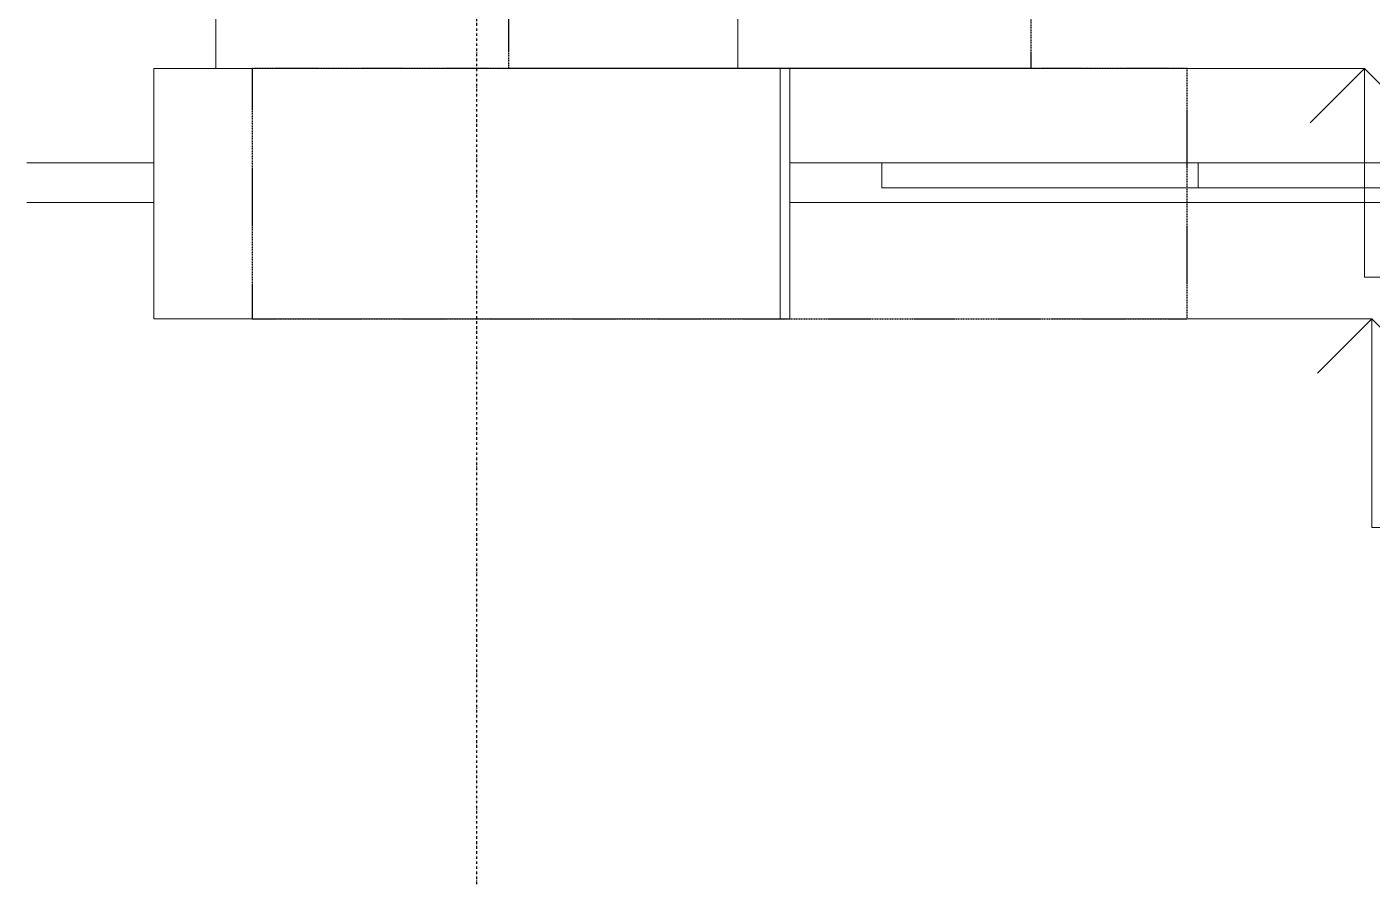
# Model space of a CAD drawing. Header units: millimetres. Extents: x 180139 to 245212, y -4005 to 9345.
# Drawn here: x 180141 to 183363, y -4005 to -1950 of the extents above; entities that cross this region are included whole.
import ezdxf

# ---------------------------------------------------------------- set-up
doc = ezdxf.new("R2010")
doc.units = ezdxf.units.MM
doc.linetypes.add('1_Čerchovaná 6_0mm', pattern=[12, 6, -3, 0, -3])
doc.linetypes.add('3_Čárkovaná 1_0mm', pattern=[2, 1, -1])
for name, color, linetype, lineweight in [('A-DETL-1', 7, '3_Čárkovaná 1_0mm', 25), ('A-FLOR', 7, 'Continuous', 9), ('G-ANNO-DIMS', 7, 'Continuous', 9), ('S-FNDN', 7, 'Continuous', 9)]:
    doc.layers.add(name, color=color, linetype=linetype, lineweight=lineweight)
doc.layers.add('S-GRID-1', color=9, linetype='1_Čerchovaná 6_0mm', lineweight=25, true_color=0x808080)

# ---------------------------------------------------------------- blocks, each defined once
blk = doc.blocks.new('Výškové kóty - Dolní-314757-A')
at = {"layer": 'G-ANNO-DIMS'}
for p, q in [((183362, -2650), (183232, -2780)), ((183362, -2650), (183492, -2780)), ((183362, -2650), (183362, -3150)), ((183362, -3150), (184062, -3150))]:
    blk.add_line(p, q, dxfattribs=at)

msp = doc.modelspace()

# ---------------------------------------------------------------- linework, layer by layer
at = {"layer": 'A-DETL-1'}
for p, q in [((181295, -2050), (181295, -1450)), ((182545, -1450), (182545, -2050)), ((182920, -2050), (180680, -2050)), ((180680, -2050), (180680, -2650)), ((182545, -2050), (181295, -2050)), ((182920, -2650), (182920, -2050)), ((180680, -2650), (182920, -2650))]:
    msp.add_line(p, q, dxfattribs=at)
at = {"layer": 'A-FLOR'}
for p, q in [((180444.7, -2276), (180140.5, -2276)), ((197949.9, -2276), (181968.2, -2276)), ((182188.4, -2336), (182188.4, -2276)), ((182946.3, -2276), (182946.3, -2336)), ((186328.3, -2336), (182188.4, -2336)), ((180444.7, -2371), (180140.5, -2371)), ((199448.6, -2371), (181968.2, -2371))]:
    msp.add_line(p, q, dxfattribs=at)
at = {"layer": 'G-ANNO-DIMS'}
for p, q in [((182545, -2050), (183344.3, -2050)), ((182592.6, -2650), (183362, -2650))]:
    msp.add_line(p, q, dxfattribs=at)
at = {"layer": 'S-FNDN'}
for p, q in [((180593.2, -2050), (180593.2, -1450)), ((181843.2, -2050), (181843.2, -1450)), ((180444.7, -2050), (181944.7, -2050)), ((180444.7, -2650), (180444.7, -2050)), ((181944.7, -2050), (181968.2, -2050)), ((181944.7, -2650), (181944.7, -2050)), ((181968.2, -2650), (181968.2, -2050)), ((181944.7, -2650), (180444.7, -2650)), ((181968.2, -2650), (181944.7, -2650))]:
    msp.add_line(p, q, dxfattribs=at)
at = {"layer": 'S-GRID-1'}
msp.add_line((181218.2, -4004.8), (181218.2, 8144.9), dxfattribs=at)

# ---------------------------------------------------------------- block references
at = {"layer": 'G-ANNO-DIMS'}
for p in [(-17.7, 600), (0, 0)]:
    msp.add_blockref('Výškové kóty - Dolní-314757-A', p, dxfattribs=at)

doc.saveas('drawing.dxf')
